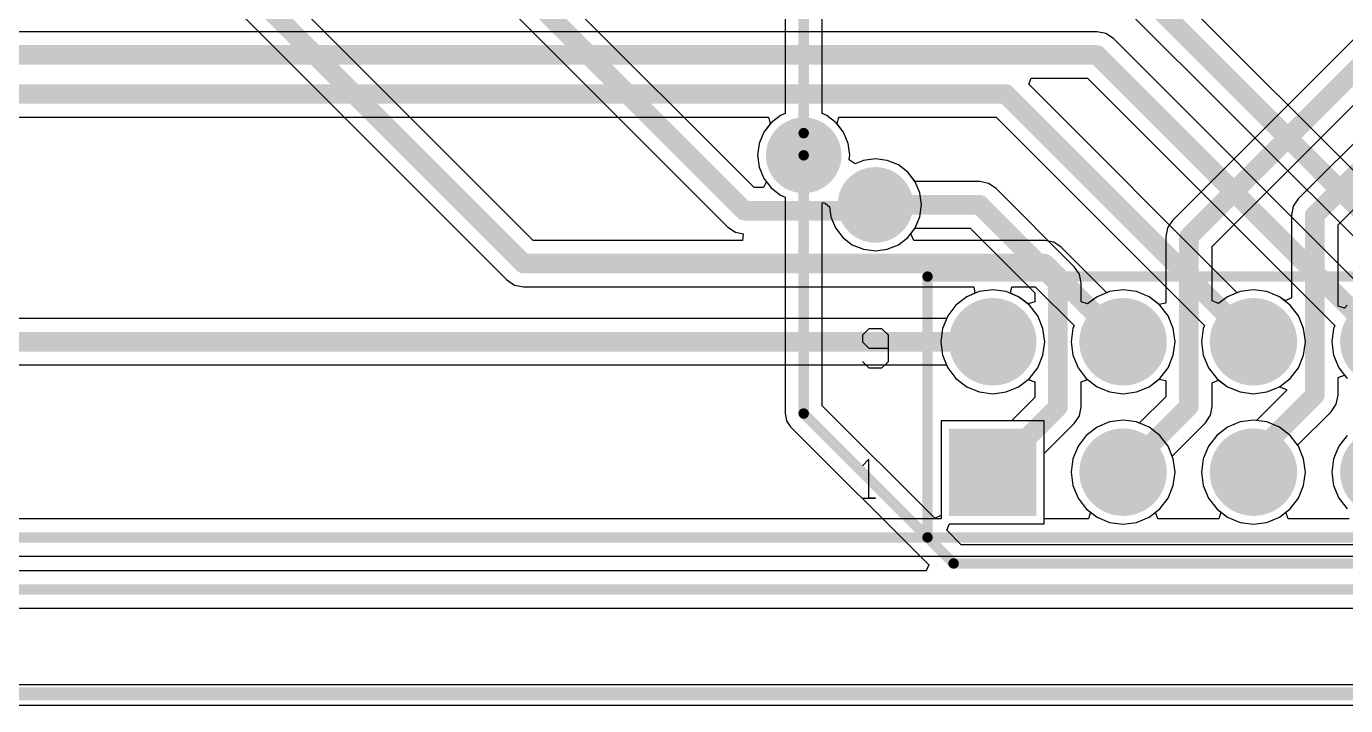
# Model space of a CAD drawing. Header units: millimetres. Extents: x 0.67 to 7.75, y 0.64 to 6.06.
# Drawn here: x 2.979 to 3.991, y 0.641 to 1.162 of the extents above; entities that cross this region are included whole.
import ezdxf

# ---------------------------------------------------------------- set-up
doc = ezdxf.new("R2010")
doc.units = ezdxf.units.MM
doc.header["$MEASUREMENT"] = 0
for name, color, linetype in [('BottomLayer', 5, 'Continuous'), ('BottomSolder', 6, 'Continuous'), ('MultiLayer', 9, 'Continuous'), ('PadHoleLayer', 156, 'Continuous'), ('TopLayer', 1, 'Continuous'), ('TopOverlay', 2, 'Continuous'), ('TopSolder', 216, 'Continuous'), ('ViaHoleLayer', 16, 'Continuous')]:
    doc.layers.add(name, color=color, linetype=linetype)

# ---------------------------------------------------------------- blocks, each defined once
blk = doc.blocks.new('HDR2X8_CEN_19')
at = {"layer": 'BottomLayer', "const_width": 0.0295}
for points in [[(-0.0148, 0.1, 1), (0.0148, 0.1, 1)], [(0.0852, 0.1, 1), (0.1148, 0.1, 1)], [(0.1852, 0.1, 1), (0.2148, 0.1, 1)], [(0.2852, 0.1, 1), (0.3148, 0.1, 1)], [(0.3852, 0.1, 1), (0.4148, 0.1, 1)], [(0.4852, 0.1, 1), (0.5148, 0.1, 1)], [(0.5852, 0.1, 1), (0.6148, 0.1, 1)], [(0.6852, 0.1, 1), (0.7148, 0.1, 1)], [(0.0852, 0, 1), (0.1148, 0, 1)], [(0.1852, 0, 1), (0.2148, 0, 1)], [(0.2852, 0, 1), (0.3148, 0, 1)], [(0.3852, 0, 1), (0.4148, 0, 1)], [(0.4852, 0, 1), (0.5148, 0, 1)], [(0.5852, 0, 1), (0.6148, 0, 1)], [(0.6852, 0, 1), (0.7148, 0, 1)]]:
    blk.add_lwpolyline(points, format="xyb", close=True, dxfattribs=at)
at = {"layer": 'BottomLayer'}
blk.add_solid([(-0.0295, -0.0295), (0.0295, -0.0295), (-0.0295, 0.0295), (0.0295, 0.0295)], dxfattribs=at)
at = {"layer": 'BottomSolder', "const_width": 0.0335}
for points in [[(-0.0168, 0.1, 1), (0.0168, 0.1, 1)], [(0.0832, 0.1, 1), (0.1168, 0.1, 1)], [(0.1832, 0.1, 1), (0.2168, 0.1, 1)], [(0.2832, 0.1, 1), (0.3168, 0.1, 1)], [(0.3832, 0.1, 1), (0.4168, 0.1, 1)], [(0.4832, 0.1, 1), (0.5168, 0.1, 1)], [(0.5832, 0.1, 1), (0.6168, 0.1, 1)], [(0.6832, 0.1, 1), (0.7168, 0.1, 1)], [(0.0832, 0, 1), (0.1168, 0, 1)], [(0.1832, 0, 1), (0.2168, 0, 1)], [(0.2832, 0, 1), (0.3168, 0, 1)], [(0.3832, 0, 1), (0.4168, 0, 1)], [(0.4832, 0, 1), (0.5168, 0, 1)], [(0.5832, 0, 1), (0.6168, 0, 1)], [(0.6832, 0, 1), (0.7168, 0, 1)]]:
    blk.add_lwpolyline(points, format="xyb", close=True, dxfattribs=at)
at = {"layer": 'BottomSolder'}
blk.add_solid([(-0.0335, -0.0335), (0.0335, -0.0335), (-0.0335, 0.0335), (0.0335, 0.0335)], dxfattribs=at)
at = {"layer": 'MultiLayer', "const_width": 0.0295}
for points in [[(-0.0148, 0.1, 1), (0.0148, 0.1, 1)], [(0.0852, 0.1, 1), (0.1148, 0.1, 1)], [(0.1852, 0.1, 1), (0.2148, 0.1, 1)], [(0.2852, 0.1, 1), (0.3148, 0.1, 1)], [(0.3852, 0.1, 1), (0.4148, 0.1, 1)], [(0.4852, 0.1, 1), (0.5148, 0.1, 1)], [(0.5852, 0.1, 1), (0.6148, 0.1, 1)], [(0.6852, 0.1, 1), (0.7148, 0.1, 1)], [(0.0852, 0, 1), (0.1148, 0, 1)], [(0.1852, 0, 1), (0.2148, 0, 1)], [(0.2852, 0, 1), (0.3148, 0, 1)], [(0.3852, 0, 1), (0.4148, 0, 1)], [(0.4852, 0, 1), (0.5148, 0, 1)], [(0.5852, 0, 1), (0.6148, 0, 1)], [(0.6852, 0, 1), (0.7148, 0, 1)]]:
    blk.add_lwpolyline(points, format="xyb", close=True, dxfattribs=at)
at = {"layer": 'MultiLayer'}
blk.add_solid([(-0.0295, -0.0295), (0.0295, -0.0295), (-0.0295, 0.0295), (0.0295, 0.0295)], dxfattribs=at)
at = {"layer": 'PadHoleLayer', "const_width": 0.0177}
for points in [[(-0.0089, 0.1, 1), (0.0089, 0.1, 1)], [(0.0911, 0.1, 1), (0.1089, 0.1, 1)], [(0.1911, 0.1, 1), (0.2089, 0.1, 1)], [(0.2911, 0.1, 1), (0.3089, 0.1, 1)], [(0.3911, 0.1, 1), (0.4089, 0.1, 1)], [(0.4911, 0.1, 1), (0.5089, 0.1, 1)], [(0.5911, 0.1, 1), (0.6089, 0.1, 1)], [(0.6911, 0.1, 1), (0.7089, 0.1, 1)], [(-0.0089, 0, 1), (0.0089, 0, 1)], [(0.0911, 0, 1), (0.1089, 0, 1)], [(0.1911, 0, 1), (0.2089, 0, 1)], [(0.2911, 0, 1), (0.3089, 0, 1)], [(0.3911, 0, 1), (0.4089, 0, 1)], [(0.4911, 0, 1), (0.5089, 0, 1)], [(0.5911, 0, 1), (0.6089, 0, 1)], [(0.6911, 0, 1), (0.7089, 0, 1)]]:
    blk.add_lwpolyline(points, format="xyb", close=True, dxfattribs=at)
at = {"layer": 'TopLayer', "const_width": 0.0295}
for points in [[(-0.0148, 0.1, 1), (0.0148, 0.1, 1)], [(0.0852, 0.1, 1), (0.1148, 0.1, 1)], [(0.1852, 0.1, 1), (0.2148, 0.1, 1)], [(0.2852, 0.1, 1), (0.3148, 0.1, 1)], [(0.3852, 0.1, 1), (0.4148, 0.1, 1)], [(0.4852, 0.1, 1), (0.5148, 0.1, 1)], [(0.5852, 0.1, 1), (0.6148, 0.1, 1)], [(0.6852, 0.1, 1), (0.7148, 0.1, 1)], [(0.0852, 0, 1), (0.1148, 0, 1)], [(0.1852, 0, 1), (0.2148, 0, 1)], [(0.2852, 0, 1), (0.3148, 0, 1)], [(0.3852, 0, 1), (0.4148, 0, 1)], [(0.4852, 0, 1), (0.5148, 0, 1)], [(0.5852, 0, 1), (0.6148, 0, 1)], [(0.6852, 0, 1), (0.7148, 0, 1)]]:
    blk.add_lwpolyline(points, format="xyb", close=True, dxfattribs=at)
at = {"layer": 'TopLayer'}
blk.add_solid([(-0.0295, -0.0295), (0.0295, -0.0295), (-0.0295, 0.0295), (0.0295, 0.0295)], dxfattribs=at)
at = {"layer": 'TopOverlay'}
for p, q in [((-0.095, 0.11), (-0.1, 0.105)), ((-0.1, 0.105), (-0.1, 0.1)), ((-0.085, 0.11), (-0.095, 0.11)), ((-0.08, 0.105), (-0.085, 0.11)), ((-0.08, 0.085), (-0.08, 0.105)), ((0.785, 0.11), (0.78, 0.105)), ((0.785, 0.08), (0.785, 0.11)), ((0.815, 0.105), (0.805, 0.095)), ((0.825, 0.11), (0.815, 0.105)), ((-0.1, 0.1), (-0.095, 0.095)), ((-0.095, 0.095), (-0.08, 0.095)), ((0.805, 0.095), (0.805, 0.085)), ((0.82, 0.095), (0.805, 0.095)), ((0.825, 0.09), (0.82, 0.095)), ((-0.1, 0.085), (-0.095, 0.08)), ((-0.085, 0.08), (-0.08, 0.085)), ((0.805, 0.085), (0.81, 0.08)), ((0.82, 0.08), (0.825, 0.085)), ((0.825, 0.085), (0.825, 0.09)), ((-0.095, 0.08), (-0.085, 0.08)), ((0.78, 0.08), (0.79, 0.08)), ((0.79, 0.08), (0.785, 0.08)), ((0.81, 0.08), (0.82, 0.08)), ((-0.095, 0.01), (-0.1, 0.005)), ((-0.095, -0.02), (-0.095, 0.01)), ((0.78, 0.005), (0.785, 0.01)), ((0.78, 0), (0.78, 0.005)), ((0.785, 0.01), (0.795, 0.01)), ((0.795, 0.01), (0.8, 0.005)), ((0.8, 0.005), (0.8, 0)), ((0.785, -0.005), (0.78, 0)), ((0.78, -0.01), (0.785, -0.005)), ((0.78, -0.015), (0.78, -0.01)), ((0.785, -0.005), (0.795, -0.005)), ((0.8, 0), (0.795, -0.005)), ((0.795, -0.005), (0.8, -0.01)), ((0.8, -0.01), (0.8, -0.015)), ((-0.1, -0.02), (-0.09, -0.02)), ((-0.09, -0.02), (-0.095, -0.02)), ((0.785, -0.02), (0.78, -0.015)), ((0.795, -0.02), (0.785, -0.02)), ((0.8, -0.015), (0.795, -0.02))]:
    blk.add_line(p, q, dxfattribs=at)
at = {"layer": 'TopOverlay', "const_width": 0.00787}
for points in [[(-0.05, 0.15), (0.75, 0.15)], [(-0.05, -0.05), (-0.05, 0.15)], [(0.75, -0.05), (0.75, 0.15)], [(-0.05, -0.05), (0.75, -0.05)]]:
    blk.add_lwpolyline(points, dxfattribs=at)
at = {"layer": 'TopOverlay', "const_width": 0.00394}
for points in [[(-0.052, 0.15, 1), (-0.048, 0.15, 1)], [(-0.052, 0.15, 1), (-0.048, 0.15, 1)], [(0.748, 0.15, 1), (0.752, 0.15, 1)], [(0.748, 0.15, 1), (0.752, 0.15, 1)], [(-0.052, -0.05, 1), (-0.048, -0.05, 1)], [(-0.052, -0.05, 1), (-0.048, -0.05, 1)], [(0.748, -0.05, 1), (0.752, -0.05, 1)], [(0.748, -0.05, 1), (0.752, -0.05, 1)]]:
    blk.add_lwpolyline(points, format="xyb", close=True, dxfattribs=at)
at = {"layer": 'TopSolder', "const_width": 0.0335}
for points in [[(-0.0168, 0.1, 1), (0.0168, 0.1, 1)], [(0.0832, 0.1, 1), (0.1168, 0.1, 1)], [(0.1832, 0.1, 1), (0.2168, 0.1, 1)], [(0.2832, 0.1, 1), (0.3168, 0.1, 1)], [(0.3832, 0.1, 1), (0.4168, 0.1, 1)], [(0.4832, 0.1, 1), (0.5168, 0.1, 1)], [(0.5832, 0.1, 1), (0.6168, 0.1, 1)], [(0.6832, 0.1, 1), (0.7168, 0.1, 1)], [(0.0832, 0, 1), (0.1168, 0, 1)], [(0.1832, 0, 1), (0.2168, 0, 1)], [(0.2832, 0, 1), (0.3168, 0, 1)], [(0.3832, 0, 1), (0.4168, 0, 1)], [(0.4832, 0, 1), (0.5168, 0, 1)], [(0.5832, 0, 1), (0.6168, 0, 1)], [(0.6832, 0, 1), (0.7168, 0, 1)]]:
    blk.add_lwpolyline(points, format="xyb", close=True, dxfattribs=at)
at = {"layer": 'TopSolder'}
blk.add_solid([(-0.0335, -0.0335), (0.0335, -0.0335), (-0.0335, 0.0335), (0.0335, 0.0335)], dxfattribs=at)

msp = doc.modelspace()

# ---------------------------------------------------------------- linework, layer by layer
at = {"layer": 'BottomLayer'}
for p, q in [((3.8883, 0.9931), (4.6405, 1.7453)), ((4.6452, 1.7205), (3.9544, 1.0297)), ((3.9849, 1.0097), (4.6103, 1.6352)), ((3.5607, 1.6068), (3.5607, 1.095)), ((3.5893, 1.095), (3.5893, 1.6043)), ((4.236, 1.3912), (3.8579, 1.0131)), ((3.3674, 0.9978), (3.0791, 1.2861)), ((3.0539, 1.2609), (3.3474, 0.9674)), ((3.5369, 1.0383), (3.3818, 1.1934)), ((3.3514, 1.1734), (3.5169, 1.0079)), ((3.5573, 1.0936), (3.55, 1.088)), ((3.5607, 1.095), (3.5573, 1.0936)), ((3.5927, 1.0936), (3.5893, 1.095)), ((3.6, 1.088), (3.5927, 1.0936)), ((3.55, 1.088), (3.5444, 1.0807)), ((3.6056, 1.0807), (3.6, 1.088)), ((3.5444, 1.0807), (3.5409, 1.0721)), ((3.6091, 1.0721), (3.6056, 1.0807)), ((3.5409, 1.0721), (3.5397, 1.063)), ((3.5397, 1.063), (3.5409, 1.0539)), ((3.6103, 1.063), (3.6091, 1.0721)), ((3.6099, 1.0597), (3.6103, 1.063)), ((3.5409, 1.0539), (3.5444, 1.0453)), ((3.61, 1.0595), (3.6099, 1.0597)), ((3.6145, 1.0565), (3.61, 1.0595)), ((3.6209, 1.0591), (3.6145, 1.0565)), ((3.63, 1.0603), (3.6209, 1.0591)), ((3.6391, 1.0591), (3.63, 1.0603)), ((3.6477, 1.0556), (3.6391, 1.0591)), ((3.655, 1.05), (3.6477, 1.0556)), ((3.5464, 1.0428), (3.5442, 1.0383)), ((3.5444, 1.0453), (3.5464, 1.0428)), ((3.6606, 1.0427), (3.655, 1.05)), ((3.6641, 1.0341), (3.6606, 1.0427)), ((3.5442, 1.0383), (3.5369, 1.0383)), ((3.6653, 1.025), (3.6641, 1.0341)), ((3.6641, 1.0159), (3.6653, 1.025)), ((3.9505, 1.0239), (3.9492, 1.0171)), ((3.9544, 1.0297), (3.9505, 1.0239)), ((3.6606, 1.0073), (3.6641, 1.0159)), ((3.8579, 1.0131), (3.854, 1.0073)), ((3.9492, 1.0171), (3.9492, 0.9537)), ((3.5169, 1.0079), (3.5169, 1.0079)), ((3.5169, 1.0079), (3.5227, 1.004)), ((3.5227, 1.004), (3.5286, 1.0028)), ((3.5286, 1.0028), (3.5281, 0.9978)), ((3.6571, 1.0028), (3.6606, 1.0073)), ((3.6596, 0.9978), (3.6571, 1.0028)), ((3.854, 1.0073), (3.8527, 1.0005)), ((3.9849, 0.9474), (3.9849, 1.0097)), ((3.5281, 0.9978), (3.3674, 0.9978)), ((3.76, 0.9978), (3.6596, 0.9978)), ((3.7668, 0.9965), (3.76, 0.9978)), ((3.7726, 0.9926), (3.7668, 0.9965)), ((3.8076, 0.9576), (3.7726, 0.9926)), ((3.8527, 1.0005), (3.8527, 0.9497)), ((3.8883, 0.9514), (3.8883, 0.9931)), ((3.3474, 0.9674), (3.3474, 0.9674)), ((3.3474, 0.9674), (3.3532, 0.9635)), ((3.3532, 0.9635), (3.36, 0.9622)), ((3.36, 0.9622), (3.7054, 0.9622)), ((3.7054, 0.9622), (3.7064, 0.9572)), ((3.7336, 0.9572), (3.7346, 0.9622)), ((3.7346, 0.9622), (3.7526, 0.9622)), ((3.7526, 0.9622), (3.7824, 0.9324)), ((3.7001, 0.9545), (3.6918, 0.9482)), ((3.7064, 0.9572), (3.7001, 0.9545)), ((3.7399, 0.9545), (3.7336, 0.9572)), ((3.7482, 0.9482), (3.7399, 0.9545)), ((3.8097, 0.9585), (3.8076, 0.9576)), ((3.82, 0.9599), (3.8097, 0.9585)), ((3.8303, 0.9585), (3.82, 0.9599)), ((3.8399, 0.9545), (3.8303, 0.9585)), ((3.8477, 0.9486), (3.8399, 0.9545)), ((3.8933, 0.9494), (3.8883, 0.9514)), ((3.9001, 0.9545), (3.8933, 0.9494)), ((3.9097, 0.9585), (3.9001, 0.9545)), ((3.92, 0.9599), (3.9097, 0.9585)), ((3.9303, 0.9585), (3.92, 0.9599)), ((3.9399, 0.9545), (3.9303, 0.9585)), ((3.9442, 0.9513), (3.9399, 0.9545)), ((3.9492, 0.9537), (3.9442, 0.9513)), ((3.6918, 0.9482), (3.6855, 0.9399)), ((3.7545, 0.9399), (3.7482, 0.9482)), ((3.8526, 0.9497), (3.8477, 0.9486)), ((3.8527, 0.9497), (3.8526, 0.9497)), ((3.9899, 0.9457), (3.9849, 0.9474)), ((3.9918, 0.9482), (3.9899, 0.9457)), ((3.6846, 0.9378), (2.5948, 0.9378)), ((3.6855, 0.9399), (3.6846, 0.9378)), ((3.7585, 0.9303), (3.7545, 0.9399)), ((3.7824, 0.9324), (3.7815, 0.9303)), ((3.7599, 0.92), (3.7585, 0.9303)), ((3.7815, 0.9303), (3.7801, 0.92)), ((3.7585, 0.9097), (3.7599, 0.92)), ((3.7801, 0.92), (3.7815, 0.9097)), ((2.305, 0.9022), (3.6846, 0.9022)), ((3.6846, 0.9022), (3.6855, 0.9001)), ((3.7545, 0.9001), (3.7585, 0.9097)), ((3.7815, 0.9097), (3.7855, 0.9001)), ((3.6855, 0.9001), (3.6918, 0.8918)), ((3.6918, 0.8918), (3.7001, 0.8855)), ((3.7399, 0.8855), (3.7482, 0.8918)), ((3.7482, 0.8918), (3.7545, 0.9001)), ((3.7855, 0.9001), (3.7918, 0.8918)), ((3.7918, 0.8918), (3.8001, 0.8855)), ((3.8399, 0.8855), (3.8477, 0.8914)), ((3.8477, 0.8914), (3.8526, 0.8903)), ((3.8883, 0.8886), (3.8933, 0.8906)), ((3.8933, 0.8906), (3.9001, 0.8855)), ((3.9849, 0.8926), (3.9899, 0.8943)), ((3.9849, 0.879), (3.9849, 0.8926)), ((3.9899, 0.8943), (3.9918, 0.8918)), ((3.7001, 0.8855), (3.7097, 0.8815)), ((3.7097, 0.8815), (3.72, 0.8801)), ((3.72, 0.8801), (3.7303, 0.8815)), ((3.7303, 0.8815), (3.7399, 0.8855)), ((3.8001, 0.8855), (3.8097, 0.8815)), ((3.8097, 0.8815), (3.82, 0.8801)), ((3.82, 0.8801), (3.8303, 0.8815)), ((3.8303, 0.8815), (3.8399, 0.8855)), ((3.8526, 0.8903), (3.8527, 0.8903)), ((3.8527, 0.8903), (3.8527, 0.8779)), ((3.8883, 0.8705), (3.8883, 0.8886)), ((3.9001, 0.8855), (3.9097, 0.8815)), ((3.9097, 0.8815), (3.92, 0.8801)), ((3.92, 0.8801), (3.9303, 0.8815)), ((3.9456, 0.8828), (3.9223, 0.8596)), ((3.9303, 0.8815), (3.9399, 0.8855)), ((3.9399, 0.8855), (3.9454, 0.8834)), ((3.9454, 0.8834), (3.9456, 0.8828)), ((3.8527, 0.8779), (3.8324, 0.8576)), ((3.887, 0.8637), (3.8883, 0.8705)), ((3.8883, 0.8705), (3.8883, 0.8705)), ((3.9796, 0.8664), (3.9835, 0.8722)), ((3.9835, 0.8722), (3.9849, 0.879)), ((3.9849, 0.879), (3.9849, 0.879)), ((3.8831, 0.8579), (3.887, 0.8637)), ((3.9539, 0.8407), (3.9796, 0.8664)), ((3.9796, 0.8664), (3.9796, 0.8664)), ((3.7595, 0.8595), (3.6805, 0.8595)), ((3.6805, 0.8595), (3.6805, 0.7843)), ((3.7595, 0.7843), (3.7595, 0.8595)), ((3.8001, 0.8545), (3.7918, 0.8482)), ((3.8097, 0.8585), (3.8001, 0.8545)), ((3.82, 0.8599), (3.8097, 0.8585)), ((3.8303, 0.8585), (3.82, 0.8599)), ((3.8324, 0.8576), (3.8303, 0.8585)), ((3.8576, 0.8324), (3.8831, 0.8579)), ((3.9001, 0.8545), (3.8918, 0.8482)), ((3.9097, 0.8585), (3.9001, 0.8545)), ((3.92, 0.8599), (3.9097, 0.8585)), ((3.9223, 0.8596), (3.92, 0.8599)), ((3.7855, 0.8399), (3.7815, 0.8303)), ((3.7918, 0.8482), (3.7855, 0.8399)), ((3.8855, 0.8399), (3.8815, 0.8303)), ((3.8918, 0.8482), (3.8855, 0.8399)), ((3.9545, 0.8399), (3.9539, 0.8407)), ((3.9585, 0.8303), (3.9545, 0.8399)), ((3.9855, 0.8399), (3.9815, 0.8303)), ((3.9918, 0.8482), (3.9855, 0.8399)), ((3.7815, 0.8303), (3.7801, 0.82)), ((3.8585, 0.8303), (3.8576, 0.8324)), ((3.8599, 0.82), (3.8585, 0.8303)), ((3.8815, 0.8303), (3.8801, 0.82)), ((3.9599, 0.82), (3.9585, 0.8303)), ((3.9815, 0.8303), (3.9801, 0.82)), ((3.7801, 0.82), (3.7815, 0.8097)), ((3.8585, 0.8097), (3.8599, 0.82)), ((3.8801, 0.82), (3.8815, 0.8097)), ((3.9585, 0.8097), (3.9599, 0.82)), ((3.9801, 0.82), (3.9815, 0.8097)), ((3.7815, 0.8097), (3.7855, 0.8001)), ((3.8545, 0.8001), (3.8585, 0.8097)), ((3.8815, 0.8097), (3.8855, 0.8001)), ((3.9545, 0.8001), (3.9585, 0.8097)), ((3.9815, 0.8097), (3.9855, 0.8001)), ((3.7855, 0.8001), (3.7918, 0.7918)), ((3.8482, 0.7918), (3.8545, 0.8001)), ((3.8855, 0.8001), (3.8918, 0.7918)), ((3.9482, 0.7918), (3.9545, 0.8001)), ((3.9855, 0.8001), (3.9918, 0.7918)), ((3.7918, 0.7918), (3.7951, 0.7893)), ((3.8449, 0.7893), (3.8482, 0.7918)), ((3.8918, 0.7918), (3.8951, 0.7893)), ((3.9449, 0.7893), (3.9482, 0.7918)), ((3.6805, 0.7843), (2.3059, 0.7843)), ((3.7934, 0.7843), (3.7595, 0.7843)), ((3.7951, 0.7893), (3.7934, 0.7843)), ((3.8466, 0.7843), (3.8449, 0.7893)), ((3.8934, 0.7843), (3.8466, 0.7843)), ((3.8951, 0.7893), (3.8934, 0.7843)), ((3.9466, 0.7843), (3.9449, 0.7893)), ((3.9934, 0.7843), (3.9466, 0.7843)), ((2.3, 0.7557), (6.3705, 0.7557)), ((7.738, 0.641), (0.666, 0.641))]:
    msp.add_line(p, q, dxfattribs=at)
for points, const_width in [([(3.8705, 1.0005), (4.638, 1.768)], 0.015), ([(3.967, 1.0171), (4.663, 1.7131)], 0.015), ([(3.575, 1.08), (3.575, 1.64)], 0.008), ([(3.04, 1.3), (3.36, 0.98)], 0.015), ([(3.364, 1.186), (3.5295, 1.0205)], 0.015), ([(3.6255, 1.0205), (3.63, 1.025)], 0.015), ([(3.5295, 1.0205), (3.6255, 1.0205)], 0.015), ([(3.967, 0.879), (3.967, 1.0171)], 0.015), ([(3.8705, 0.8705), (3.8705, 1.0005)], 0.015), ([(3.36, 0.98), (3.76, 0.98)], 0.015), ([(3.76, 0.98), (3.82, 0.92)], 0.015), ([(2.305, 0.92), (3.72, 0.92)], 0.015), ([(3.92, 0.832), (3.967, 0.879)], 0.015), ([(3.82, 0.82), (3.8705, 0.8705)], 0.015), ([(3.92, 0.82), (3.92, 0.832)], 0.015), ([(2.3, 0.77), (6.3705, 0.77)], 0.008)]:
    msp.add_lwpolyline(points, dxfattribs=dict(at, const_width=const_width))
for points, const_width in [([(3.5625, 1.063, 1), (3.5875, 1.063, 1)], 0.025), ([(3.573, 1.08, 1), (3.577, 1.08, 1)], 0.004), ([(3.6175, 1.025, 1), (3.6425, 1.025, 1)], 0.025), ([(3.6263, 1.025, 1), (3.6338, 1.025, 1)], 0.0075), ([(3.5257, 1.0205, 1), (3.5332, 1.0205, 1)], 0.0075), ([(3.5257, 1.0205, 1), (3.5332, 1.0205, 1)], 0.0075), ([(3.6218, 1.0205, 1), (3.6292, 1.0205, 1)], 0.0075), ([(3.6218, 1.0205, 1), (3.6292, 1.0205, 1)], 0.0075), ([(3.9633, 1.0171, 1), (3.9708, 1.0171, 1)], 0.0075), ([(3.9633, 1.0171, 1), (3.9708, 1.0171, 1)], 0.0075), ([(3.8668, 1.0005, 1), (3.8742, 1.0005, 1)], 0.0075), ([(3.8668, 1.0005, 1), (3.8742, 1.0005, 1)], 0.0075), ([(3.3563, 0.98, 1), (3.3638, 0.98, 1)], 0.0075), ([(3.3563, 0.98, 1), (3.3638, 0.98, 1)], 0.0075), ([(3.7563, 0.98, 1), (3.7637, 0.98, 1)], 0.0075), ([(3.7563, 0.98, 1), (3.7637, 0.98, 1)], 0.0075), ([(3.7163, 0.92, 1), (3.7237, 0.92, 1)], 0.0075), ([(3.8163, 0.92, 1), (3.8237, 0.92, 1)], 0.0075), ([(3.9633, 0.879, 1), (3.9708, 0.879, 1)], 0.0075), ([(3.9633, 0.879, 1), (3.9708, 0.879, 1)], 0.0075), ([(3.8668, 0.8705, 1), (3.8742, 0.8705, 1)], 0.0075), ([(3.8668, 0.8705, 1), (3.8742, 0.8705, 1)], 0.0075), ([(3.9162, 0.832, 1), (3.9238, 0.832, 1)], 0.0075), ([(3.9162, 0.832, 1), (3.9238, 0.832, 1)], 0.0075), ([(3.8163, 0.82, 1), (3.8237, 0.82, 1)], 0.0075), ([(3.9162, 0.82, 1), (3.9238, 0.82, 1)], 0.0075)]:
    msp.add_lwpolyline(points, format="xyb", close=True, dxfattribs=dict(at, const_width=const_width))
at = {"layer": 'BottomSolder', "const_width": 0.029}
for points in [[(3.5605, 1.063, 1), (3.5895, 1.063, 1)], [(3.6155, 1.025, 1), (3.6445, 1.025, 1)]]:
    msp.add_lwpolyline(points, format="xyb", close=True, dxfattribs=at)
at = {"layer": 'MultiLayer', "const_width": 0.025}
for points in [[(3.5625, 1.063, 1), (3.5875, 1.063, 1)], [(3.6175, 1.025, 1), (3.6425, 1.025, 1)]]:
    msp.add_lwpolyline(points, format="xyb", close=True, dxfattribs=at)
at = {"layer": 'TopLayer'}
for p, q in [((4.0963, 0.9516), (3.7954, 1.2525)), ((3.7702, 1.2272), (4.0358, 0.9617)), ((3.8, 1.1578), (2.8901, 1.1578)), ((3.8068, 1.1565), (3.8, 1.1578)), ((3.8126, 1.1526), (3.8068, 1.1565)), ((4.0076, 0.9576), (3.8126, 1.1526)), ((3.7477, 1.1175), (3.7496, 1.1222)), ((3.9076, 0.9576), (3.7477, 1.1175)), ((3.7496, 1.1222), (3.7926, 1.1222)), ((3.7926, 1.1222), (3.9824, 0.9324)), ((1.9127, 1.0922), (3.5481, 1.0922)), ((3.5494, 1.0872), (3.5444, 1.0807)), ((3.5481, 1.0922), (3.5494, 1.0872)), ((3.6006, 1.0872), (3.6019, 1.0922)), ((3.6056, 1.0807), (3.6006, 1.0872)), ((3.6019, 1.0922), (3.7226, 1.0922)), ((3.7226, 1.0922), (3.8824, 0.9324)), ((3.5444, 1.0807), (3.5409, 1.0721)), ((3.6091, 1.0721), (3.6056, 1.0807)), ((3.5409, 1.0721), (3.5397, 1.063)), ((3.5397, 1.063), (3.5409, 1.0539)), ((3.6103, 1.063), (3.6091, 1.0721)), ((3.6099, 1.0597), (3.6103, 1.063)), ((3.5409, 1.0539), (3.5444, 1.0453)), ((3.61, 1.0595), (3.6099, 1.0597)), ((3.6145, 1.0565), (3.61, 1.0595)), ((3.6209, 1.0591), (3.6145, 1.0565)), ((3.63, 1.0603), (3.6209, 1.0591)), ((3.6391, 1.0591), (3.63, 1.0603)), ((3.6477, 1.0556), (3.6391, 1.0591)), ((3.655, 1.05), (3.6477, 1.0556)), ((3.5444, 1.0453), (3.55, 1.038)), ((3.6604, 1.0428), (3.655, 1.05)), ((3.71, 1.0428), (3.6604, 1.0428)), ((3.7168, 1.0415), (3.71, 1.0428)), ((3.55, 1.038), (3.5573, 1.0324)), ((3.5573, 1.0324), (3.5607, 1.031)), ((3.7226, 1.0376), (3.7168, 1.0415)), ((3.7826, 0.9776), (3.7226, 1.0376)), ((3.5607, 1.031), (3.5607, 0.865)), ((3.5893, 1.0263), (3.5899, 1.0267)), ((3.5893, 0.8709), (3.5893, 1.0263)), ((3.5899, 1.0267), (3.5917, 1.026)), ((3.5917, 1.026), (3.5949, 1.0236)), ((3.5949, 1.0236), (3.5959, 1.0159)), ((3.5959, 1.0159), (3.5994, 1.0073)), ((3.5994, 1.0073), (3.605, 1)), ((3.655, 1), (3.6604, 1.0072)), ((3.6604, 1.0072), (3.7026, 1.0072)), ((3.7026, 1.0072), (3.7522, 0.9576)), ((3.605, 1), (3.6123, 0.9944)), ((3.6123, 0.9944), (3.6209, 0.9909)), ((3.6391, 0.9909), (3.6477, 0.9944)), ((3.6477, 0.9944), (3.655, 1)), ((3.6209, 0.9909), (3.63, 0.9897)), ((3.63, 0.9897), (3.6391, 0.9909)), ((3.7865, 0.9718), (3.7826, 0.9776)), ((3.7878, 0.965), (3.7865, 0.9718)), ((3.7878, 0.9506), (3.7878, 0.965)), ((3.7001, 0.9545), (3.6918, 0.9482)), ((3.7097, 0.9585), (3.7001, 0.9545)), ((3.72, 0.9599), (3.7097, 0.9585)), ((3.7303, 0.9585), (3.72, 0.9599)), ((3.7399, 0.9545), (3.7303, 0.9585)), ((3.7472, 0.949), (3.7399, 0.9545)), ((3.7522, 0.9576), (3.7522, 0.9506)), ((3.8001, 0.9545), (3.7928, 0.949)), ((3.8097, 0.9585), (3.8001, 0.9545)), ((3.82, 0.9599), (3.8097, 0.9585)), ((3.8303, 0.9585), (3.82, 0.9599)), ((3.8399, 0.9545), (3.8303, 0.9585)), ((3.8482, 0.9482), (3.8399, 0.9545)), ((3.9097, 0.9585), (3.9076, 0.9576)), ((3.92, 0.9599), (3.9097, 0.9585)), ((3.9303, 0.9585), (3.92, 0.9599)), ((3.9399, 0.9545), (3.9303, 0.9585)), ((3.9482, 0.9482), (3.9399, 0.9545)), ((3.6918, 0.9482), (3.6855, 0.9399)), ((3.7522, 0.9506), (3.7472, 0.949)), ((3.7928, 0.949), (3.7878, 0.9506)), ((3.8545, 0.9399), (3.8482, 0.9482)), ((3.9545, 0.9399), (3.9482, 0.9482)), ((3.6855, 0.9399), (3.6815, 0.9303)), ((3.8585, 0.9303), (3.8545, 0.9399)), ((3.8824, 0.9324), (3.8815, 0.9303)), ((3.9585, 0.9303), (3.9545, 0.9399)), ((3.9824, 0.9324), (3.9815, 0.9303)), ((3.6815, 0.9303), (3.6801, 0.92)), ((3.8599, 0.92), (3.8585, 0.9303)), ((3.8815, 0.9303), (3.8801, 0.92)), ((3.9599, 0.92), (3.9585, 0.9303)), ((3.9815, 0.9303), (3.9801, 0.92)), ((3.6801, 0.92), (3.6815, 0.9097)), ((3.8585, 0.9097), (3.8599, 0.92)), ((3.8801, 0.92), (3.8815, 0.9097)), ((3.9585, 0.9097), (3.9599, 0.92)), ((3.9801, 0.92), (3.9815, 0.9097)), ((3.6815, 0.9097), (3.6855, 0.9001)), ((3.8545, 0.9001), (3.8585, 0.9097)), ((3.8815, 0.9097), (3.8855, 0.9001)), ((3.9545, 0.9001), (3.9585, 0.9097)), ((3.9815, 0.9097), (3.9855, 0.9001)), ((3.6855, 0.9001), (3.6918, 0.8918)), ((3.6918, 0.8918), (3.7001, 0.8855)), ((3.7399, 0.8855), (3.7472, 0.891)), ((3.7472, 0.891), (3.7522, 0.8894)), ((3.7878, 0.8894), (3.7928, 0.891)), ((3.7928, 0.891), (3.8001, 0.8855)), ((3.8399, 0.8855), (3.8482, 0.8918)), ((3.8482, 0.8918), (3.8545, 0.9001)), ((3.8855, 0.9001), (3.8918, 0.8918)), ((3.8918, 0.8918), (3.9001, 0.8855)), ((3.9399, 0.8855), (3.9482, 0.8918)), ((3.9482, 0.8918), (3.9545, 0.9001)), ((3.9855, 0.9001), (3.9918, 0.8918)), ((3.7001, 0.8855), (3.7097, 0.8815)), ((3.7097, 0.8815), (3.72, 0.8801)), ((3.72, 0.8801), (3.7303, 0.8815)), ((3.7303, 0.8815), (3.7399, 0.8855)), ((3.7522, 0.8894), (3.7522, 0.8774)), ((3.7878, 0.87), (3.7878, 0.8894)), ((3.8001, 0.8855), (3.8097, 0.8815)), ((3.8097, 0.8815), (3.82, 0.8801)), ((3.82, 0.8801), (3.8303, 0.8815)), ((3.8303, 0.8815), (3.8399, 0.8855)), ((3.9001, 0.8855), (3.9097, 0.8815)), ((3.9097, 0.8815), (3.92, 0.8801)), ((3.92, 0.8801), (3.9303, 0.8815)), ((3.9303, 0.8815), (3.9399, 0.8855)), ((3.6755, 0.7847), (3.5893, 0.8709)), ((3.7522, 0.8774), (3.7343, 0.8595)), ((3.5607, 0.865), (3.5607, 0.865)), ((3.5607, 0.865), (3.5618, 0.8595)), ((3.7826, 0.8574), (3.7865, 0.8632)), ((3.7865, 0.8632), (3.7878, 0.87)), ((3.7878, 0.87), (3.7878, 0.87)), ((3.5618, 0.8595), (3.5649, 0.8549)), ((3.5649, 0.8549), (3.6709, 0.7489)), ((3.7343, 0.8595), (3.6805, 0.8595)), ((3.6805, 0.8595), (3.6805, 0.7868)), ((3.7595, 0.8343), (3.7826, 0.8574)), ((3.7826, 0.8574), (3.7826, 0.8574)), ((3.8001, 0.8545), (3.7918, 0.8482)), ((3.8097, 0.8585), (3.8001, 0.8545)), ((3.82, 0.8599), (3.8097, 0.8585)), ((3.8303, 0.8585), (3.82, 0.8599)), ((3.8399, 0.8545), (3.8303, 0.8585)), ((3.8482, 0.8482), (3.8399, 0.8545)), ((3.9001, 0.8545), (3.8918, 0.8482)), ((3.9097, 0.8585), (3.9001, 0.8545)), ((3.92, 0.8599), (3.9097, 0.8585)), ((3.9303, 0.8585), (3.92, 0.8599)), ((3.9399, 0.8545), (3.9303, 0.8585)), ((3.9482, 0.8482), (3.9399, 0.8545)), ((3.7855, 0.8399), (3.7815, 0.8303)), ((3.7918, 0.8482), (3.7855, 0.8399)), ((3.8545, 0.8399), (3.8482, 0.8482)), ((3.8585, 0.8303), (3.8545, 0.8399)), ((3.8855, 0.8399), (3.8815, 0.8303)), ((3.8918, 0.8482), (3.8855, 0.8399)), ((3.9545, 0.8399), (3.9482, 0.8482)), ((3.9585, 0.8303), (3.9545, 0.8399)), ((3.9855, 0.8399), (3.9815, 0.8303)), ((3.9918, 0.8482), (3.9855, 0.8399)), ((3.7595, 0.7805), (3.7595, 0.8343)), ((3.7815, 0.8303), (3.7801, 0.82)), ((3.8599, 0.82), (3.8585, 0.8303)), ((3.8815, 0.8303), (3.8801, 0.82)), ((3.9599, 0.82), (3.9585, 0.8303)), ((3.9815, 0.8303), (3.9801, 0.82)), ((3.7801, 0.82), (3.7815, 0.8097)), ((3.8585, 0.8097), (3.8599, 0.82)), ((3.8801, 0.82), (3.8815, 0.8097)), ((3.9585, 0.8097), (3.9599, 0.82)), ((3.9801, 0.82), (3.9815, 0.8097)), ((3.7815, 0.8097), (3.7855, 0.8001)), ((3.8545, 0.8001), (3.8585, 0.8097)), ((3.8815, 0.8097), (3.8855, 0.8001)), ((3.9545, 0.8001), (3.9585, 0.8097)), ((3.9815, 0.8097), (3.9855, 0.8001)), ((3.7855, 0.8001), (3.7918, 0.7918)), ((3.8482, 0.7918), (3.8545, 0.8001)), ((3.8855, 0.8001), (3.8918, 0.7918)), ((3.9482, 0.7918), (3.9545, 0.8001)), ((3.9855, 0.8001), (3.9918, 0.7918)), ((3.7918, 0.7918), (3.8001, 0.7855)), ((3.8399, 0.7855), (3.8482, 0.7918)), ((3.8918, 0.7918), (3.9001, 0.7855)), ((3.9399, 0.7855), (3.9482, 0.7918)), ((3.6805, 0.7868), (3.6755, 0.7847)), ((3.6847, 0.7755), (3.6868, 0.7805)), ((3.6868, 0.7805), (3.7595, 0.7805)), ((3.8001, 0.7855), (3.8097, 0.7815)), ((3.8097, 0.7815), (3.82, 0.7801)), ((3.82, 0.7801), (3.8303, 0.7815)), ((3.8303, 0.7815), (3.8399, 0.7855)), ((3.9001, 0.7855), (3.9097, 0.7815)), ((3.9097, 0.7815), (3.92, 0.7801)), ((3.92, 0.7801), (3.9303, 0.7815)), ((3.9303, 0.7815), (3.9399, 0.7855)), ((3.6959, 0.7643), (3.6847, 0.7755)), ((6.3791, 0.7643), (3.6959, 0.7643)), ((3.6709, 0.7489), (3.669, 0.7443)), ((3.669, 0.7443), (2.8309, 0.7443)), ((2.825, 0.7157), (6.3905, 0.7157)), ((7.729, 0.657), (0.674, 0.657))]:
    msp.add_line(p, q, dxfattribs=at)
for points, const_width in [([(3.7578, 1.2649), (4.1, 0.9227)], 0.015), ([(2.8827, 1.14), (3.8, 1.14)], 0.015), ([(3.8, 1.14), (4.02, 0.92)], 0.015), ([(1.9127, 1.11), (3.73, 1.11)], 0.015), ([(3.73, 1.11), (3.92, 0.92)], 0.015), ([(3.575, 0.865), (3.575, 1.063)], 0.008), ([(3.63, 1.025), (3.71, 1.025)], 0.015), ([(3.71, 1.025), (3.77, 0.965)], 0.015), ([(3.77, 0.87), (3.77, 0.965)], 0.015), ([(3.72, 0.82), (3.77, 0.87)], 0.015), ([(3.575, 0.865), (3.69, 0.75)], 0.008), ([(3.69, 0.75), (6.385, 0.75)], 0.008), ([(2.825, 0.73), (6.3905, 0.73)], 0.008)]:
    msp.add_lwpolyline(points, dxfattribs=dict(at, const_width=const_width))
for points, const_width in [([(3.7963, 1.14, 1), (3.8037, 1.14, 1)], 0.0075), ([(3.7963, 1.14, 1), (3.8037, 1.14, 1)], 0.0075), ([(3.7262, 1.11, 1), (3.7338, 1.11, 1)], 0.0075), ([(3.7262, 1.11, 1), (3.7338, 1.11, 1)], 0.0075), ([(3.5625, 1.063, 1), (3.5875, 1.063, 1)], 0.025), ([(3.573, 1.063, 1), (3.577, 1.063, 1)], 0.004), ([(3.6175, 1.025, 1), (3.6425, 1.025, 1)], 0.025), ([(3.6263, 1.025, 1), (3.6338, 1.025, 1)], 0.0075), ([(3.7062, 1.025, 1), (3.7138, 1.025, 1)], 0.0075), ([(3.7062, 1.025, 1), (3.7138, 1.025, 1)], 0.0075), ([(3.7662, 0.965, 1), (3.7738, 0.965, 1)], 0.0075), ([(3.7662, 0.965, 1), (3.7738, 0.965, 1)], 0.0075), ([(3.9162, 0.92, 1), (3.9238, 0.92, 1)], 0.0075), ([(3.7662, 0.87, 1), (3.7738, 0.87, 1)], 0.0075), ([(3.7662, 0.87, 1), (3.7738, 0.87, 1)], 0.0075), ([(3.573, 0.865, 1), (3.577, 0.865, 1)], 0.004), ([(3.573, 0.865, 1), (3.577, 0.865, 1)], 0.004), ([(3.7163, 0.82, 1), (3.7237, 0.82, 1)], 0.0075), ([(3.688, 0.75, 1), (3.692, 0.75, 1)], 0.004), ([(3.688, 0.75, 1), (3.692, 0.75, 1)], 0.004)]:
    msp.add_lwpolyline(points, format="xyb", close=True, dxfattribs=dict(at, const_width=const_width))
at = {"layer": 'TopOverlay', "const_width": 0.01}
msp.add_lwpolyline([(0.67, 0.65), (7.745, 0.65)], dxfattribs=at)
at = {"layer": 'TopSolder', "const_width": 0.029}
for points in [[(3.5605, 1.063, 1), (3.5895, 1.063, 1)], [(3.6155, 1.025, 1), (3.6445, 1.025, 1)]]:
    msp.add_lwpolyline(points, format="xyb", close=True, dxfattribs=at)
at = {"layer": 'ViaHoleLayer', "const_width": 0.014}
for points in [[(3.568, 1.063, 1), (3.582, 1.063, 1)], [(3.623, 1.025, 1), (3.637, 1.025, 1)]]:
    msp.add_lwpolyline(points, format="xyb", close=True, dxfattribs=at)

# ---------------------------------------------------------------- block references
at = {"rotation": 360}
msp.add_blockref('HDR2X8_CEN_19', (3.72, 0.82), dxfattribs=at)

doc.saveas('drawing.dxf')
